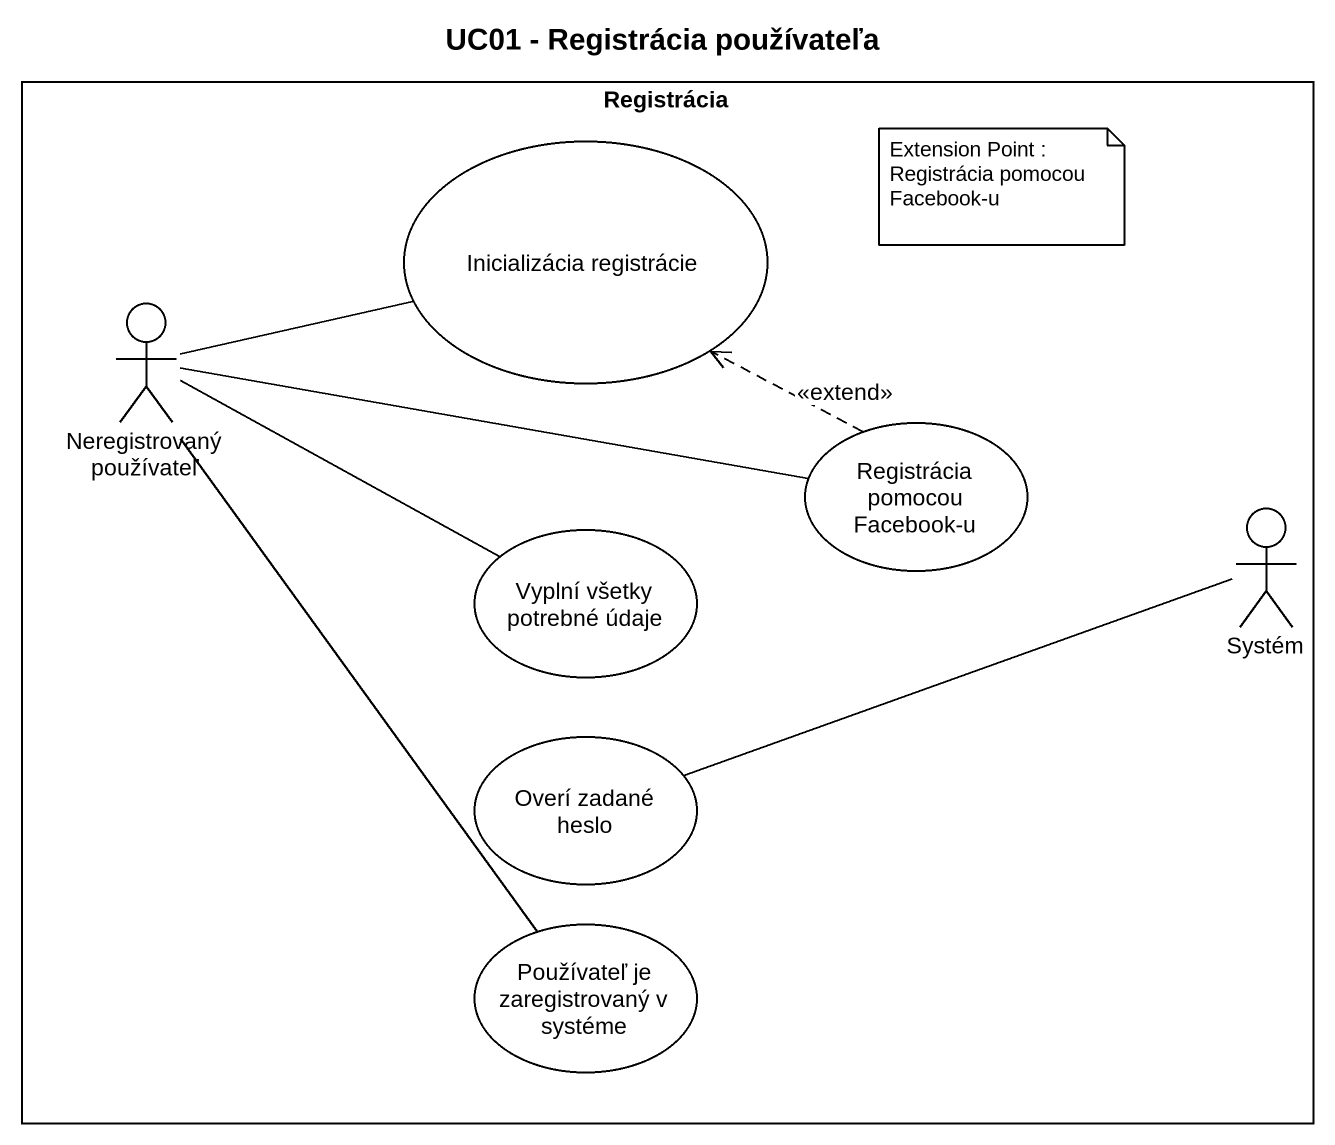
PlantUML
@startuml
title UC01 - Registrácia používateľa
rectangle Registrácia {
  usecase "Inicializácia registrácie" as Inicializácia_registrácie
  actor "Neregistrovaný používateľ" as Neregistrovaný_používateľ
  usecase "Registrácia pomocou Facebook-u" as Registrácia_pomocou
  usecase "Vyplní všetky potrebné údaje" as Vyplní_všetky_potrebné_údaje
  actor Systém
  usecase "Overí zadané heslo" as Overí_zadané_heslo
  usecase "Používateľ je zaregistrovaný v systéme" as Používateľ_je
}
Neregistrovaný_používateľ -right- Inicializácia_registrácie
Neregistrovaný_používateľ -right- Registrácia_pomocou
Neregistrovaný_používateľ -right- Vyplní_všetky_potrebné_údaje
Neregistrovaný_používateľ -- Používateľ_je
Registrácia_pomocou .up.> Inicializácia_registrácie : <<extend>>
Overí_zadané_heslo -right- Systém
note as N1
  Extension Point : Registrácia pomocou Facebook-u
end note
@enduml
